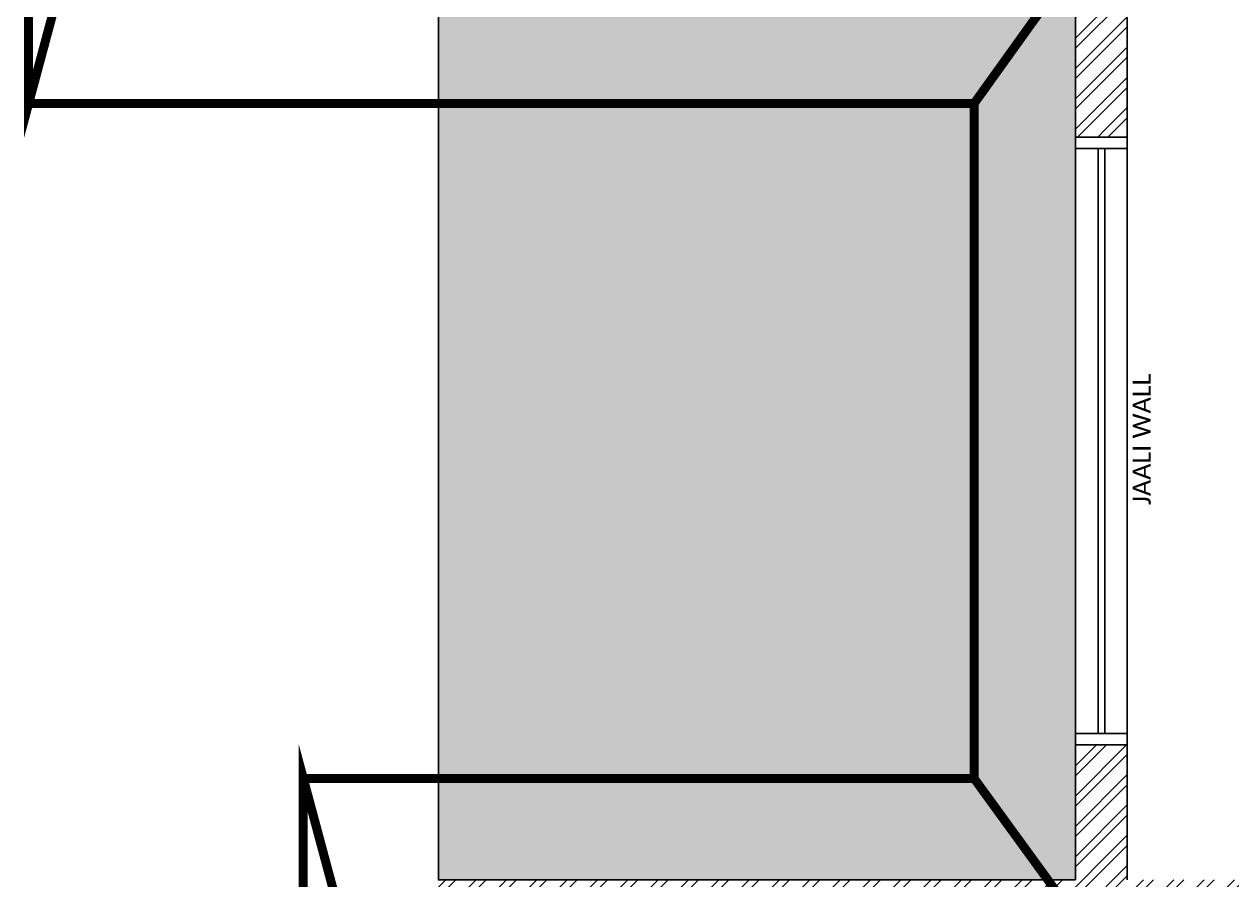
# Model space of a CAD drawing. Header units: millimetres. Extents: x -2842 to 18480, y -2414 to 14540.
# Drawn here: x -1840 to 3524, y 4745 to 8547 of the extents above; entities that cross this region are included whole.
import ezdxf

# ---------------------------------------------------------------- set-up
doc = ezdxf.new("R2010")
doc.units = ezdxf.units.MM
doc.header["$LTSCALE"] = 150
doc.linetypes.add('DASHED', pattern=[0.75, 0.5, -0.25])
for name, color, linetype in [('ad-Elevation 10', 8, 'Continuous'), ('ad-Furniture', 8, 'Continuous'), ('ad-Text main', 7, 'Continuous'), ('ad-Wall', 240, 'Continuous'), ('ad-Wall hatch', 8, 'Continuous')]:
    doc.layers.add(name, color=color, linetype=linetype)
for name, color, linetype, true_color in [('ad-Primary Roof', 5, 'Continuous', 0x0000ff), ('ad-Secondary Roof', 6, 'Continuous', 0xff00ff), ('ad-Verandah', 7, 'Continuous', 0xa57c52)]:
    doc.layers.add(name, color=color, linetype=linetype, true_color=true_color)
doc.styles.get("Standard").update_dxf_attribs({"font": 'calibril.ttf'})

# ---------------------------------------------------------------- blocks, each defined once
blk = doc.blocks.new('zw$6CCD')
at = {"transparency": 33554559}
h = blk.add_hatch(dxfattribs=at)
h.set_pattern_fill('GRASS', color=74, angle=180)
h.set_pattern_definition([(270, (2825, -5725), (17.96051, -17.96051), [4.7625, -31.15852]), (225, (2825, -5725), (17.96051, -17.96051), [4.7625, -20.6375]), (315, (2825, -5725), (17.96051, 17.96051), [4.7625, -20.6375])])
h.paths.add_polyline_path([(2830, -8875), (0, -8875), (0, -4975), (2830, -4975)])
h = blk.add_hatch(color=256, dxfattribs=at)
h.dxf.hatch_style = 1
h.set_gradient(color1=(153, 204, 0), color2=(63, 127, 0), tint=1, name='INVSPHERICAL')
h.paths.add_polyline_path([(2830, -8875), (0, -8875), (0, -4975), (2830, -4975)])
at = {"layer": 'ad-Elevation 10'}
blk.add_lwpolyline([(2830, -8875), (0, -8875), (0, -4975), (2830, -4975)], close=True, dxfattribs=at)
blk = doc.blocks.new('zw$7F57')
at = {"layer": 'ad-Text main', "insert": (294.2, 7.4), "char_height": 80, "width": 631.603, "attachment_point": 5, "rotation": 90}
blk.add_mtext('JAALI WALL', dxfattribs=at)
blk.add_wipeout([(230, 1350), (230, -1350), (0, -1350), (0, 1350)]).dxf.layer = 'ad-Elevation 10'
at = {"layer": 'ad-Elevation 10'}
for points in [[(0, 1300), (230, 1300), (230, 1350), (0, 1350)], [(0, -1300), (0, -1350), (230, -1350), (230, -1300)]]:
    blk.add_lwpolyline(points, close=True, dxfattribs=at)
for points in [[(0, -1350), (0, 1350)], [(230, -1350), (230, 1350)], [(100, 1300), (100, -1300)], [(130, 1300), (130, -1300)]]:
    blk.add_lwpolyline(points, dxfattribs=at)
blk = doc.blocks.new('zw$6266')
at = {"layer": 'ad-Wall hatch', "transparency": 33554610}
h = blk.add_hatch(dxfattribs=at)
h.set_pattern_fill('ANSI32', color=256, scale=10)
h.set_pattern_definition([(45, (388744.33, 102900.03), (-67.35192, 67.35192), []), (45, (388789.235, 102900.03), (-67.35192, 67.35192), [])])
h.paths.add_polyline_path([(230, 8875), (230, 9105), (0, 9105), (0, 8645), (2830, 8645), (2830, 4745), (0, 4745), (0, 0), (9240, 0), (9240, 230), (8540, 230), (8540, 4745), (4780, 4745), (4780, 4515), (4995, 4515), (4995, 3930), (5110, 3930), (5110, 4630), (8310, 4630), (8310, 3130), (6860, 3130), (6860, 3015), (8310, 3015), (8310, 230), (5110, 230), (5110, 3015), (6060, 3015), (6060, 3130), (4995, 3130), (4995, 230), (230, 230), (230, 4515), (3880, 4515), (3880, 4745), (3060, 4745), (3060, 8875)])
at = {"layer": 'ad-Furniture'}
blk.add_blockref('zw$7F57', (2830, 6695), dxfattribs=at)
at = {"layer": 'ad-Wall'}
blk.add_lwpolyline([(3060, 4745), (3060, 8875), (230, 8875), (230, 9105), (0, 9105), (0, 8645), (2830, 8645), (2830, 4745)], dxfattribs=at)
blk = doc.blocks.new('A$Ca594aa6c')
at = {"layer": 'ad-Primary Roof', "linetype": 'DASHED', "ltscale": 2, "const_width": 40}
blk.add_lwpolyline([(2380, -5425), (2380, -8425)], dxfattribs=at)
at = {"layer": 'ad-Secondary Roof', "linetype": 'DASHED', "ltscale": 2, "const_width": 40}
for points in [[(-1820, 450), (-1031.4, -2487.5), (-1820, -5425)], [(-1820, 450), (2380, 450), (4485.4, -2487.5), (2380, -5425), (-1820, -5425)], [(-600, -8425), (179.3, -11322.5), (-600, -14220)], [(2380, -8425), (4485.4, -11322.5), (2380, -14220), (-600, -14220), (-600, -8425)]]:
    blk.add_lwpolyline(points, close=True, dxfattribs=at)
blk = doc.blocks.new('1625W-Roof Plan')
at = {"rotation": 360}
blk.add_blockref('A$Ca594aa6c', (0, 13620), dxfattribs=at)

msp = doc.modelspace()

# ---------------------------------------------------------------- block references
at = {"layer": 'ad-Verandah'}
msp.add_blockref('zw$6CCD', (0, 13620), dxfattribs=at)

# ---------------------------------------------------------------- next in the draw order: block references
msp.add_blockref('zw$6266', (0, 0))

# ---------------------------------------------------------------- next in the draw order: block references
msp.add_blockref('1625W-Roof Plan', (0, 0))

doc.saveas('drawing.dxf')
